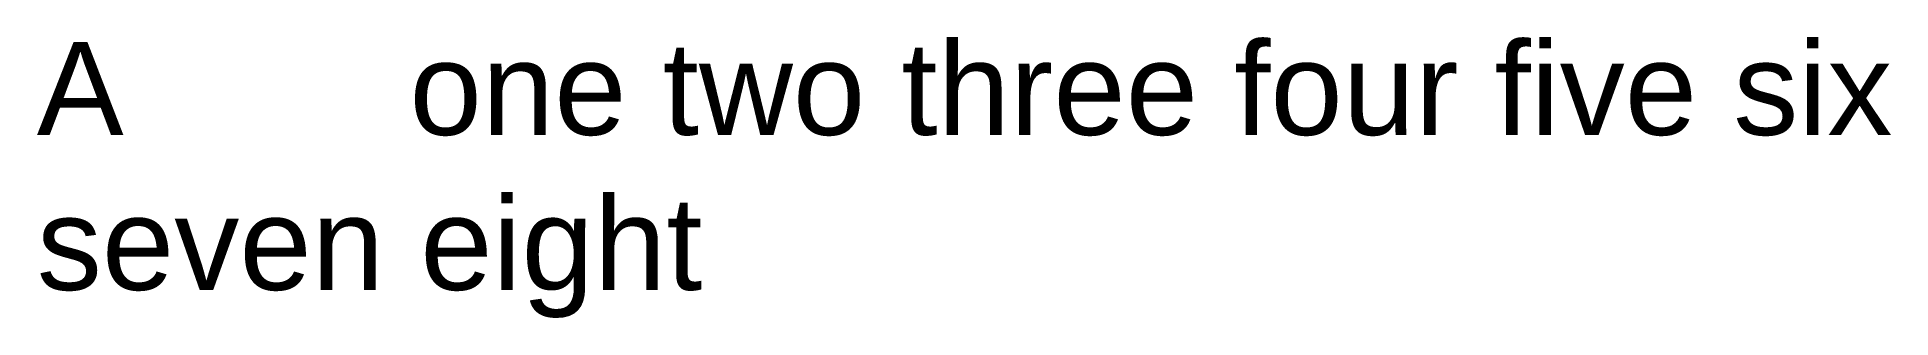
# Model space of a CAD drawing. Header units: metres. Extents: x 0 to 19.9, y -3 to 0.1.
import ezdxf

# ---------------------------------------------------------------- set-up
doc = ezdxf.new("R2010")
doc.units = ezdxf.units.M
doc.styles.add('Arial', font='Arial.ttf')

msp = doc.modelspace()

# ---------------------------------------------------------------- texts
at = {"insert": (0, 0), "char_height": 1, "width": 20, "attachment_point": 1, "style": 'Arial'}
msp.add_mtext('\\pxt4,r19;A^Ione two three four five six seven eight', dxfattribs=at)

doc.saveas('drawing.dxf')
